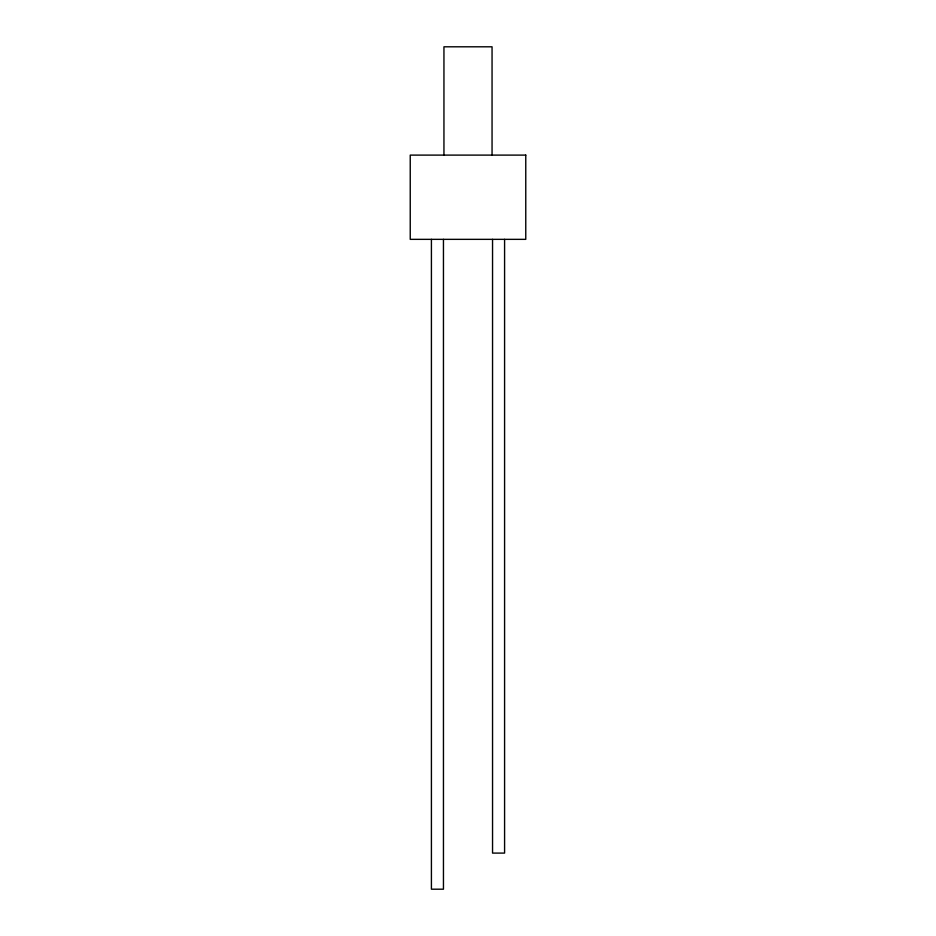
<?xml version="1.0" encoding="UTF-8"?>
<svg xmlns="http://www.w3.org/2000/svg" width="936" height="936" viewBox="0 0 936 936"><rect width="100%" height="100%" fill="white"/><g stroke="black" fill="none" stroke-linecap="round" stroke-linejoin="round"><path stroke-width="1.4" d="M504.586 239.347L504.586 853.094L492.547 853.094L492.547 239.347M492.055 155.107L492.055 46.8L443.945 46.8L443.945 155.107M443.453 239.347L443.453 889.2L431.414 889.2L431.414 239.347M525.763 155.107L410.237 155.107L410.237 239.347L525.763 239.347L525.763 155.107"/></g></svg>
